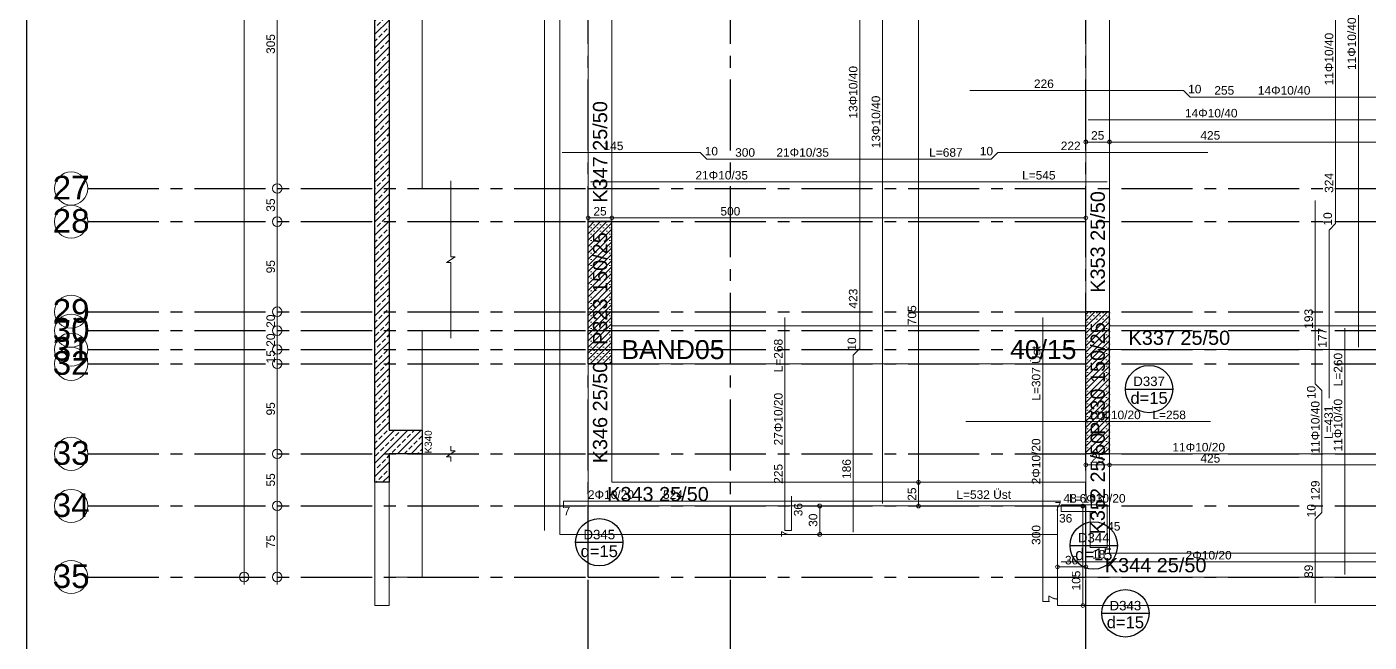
# Model space of a CAD drawing. Header units: millimetres. Extents: x 2232 to 85269, y -3593 to 5869.
# Drawn here: x 60452 to 61868, y 2874 to 3523 of the extents above; entities that cross this region are included whole.
import ezdxf

# ---------------------------------------------------------------- set-up
doc = ezdxf.new("R2010")
doc.units = ezdxf.units.MM
doc.linetypes.add('CENTER2', pattern=[112.5, 75, -12.5, 12.5, -12.5])
doc.linetypes.add('DASHDOT2', pattern=[12.7, 6.35, -3.175, 0, -3.175])
doc.layers.add('aks', color=251, linetype='DASHDOT2', lineweight=35)
for name, color, linetype in [('Donatı Topl. Uzun. Yazısı', 7, 'Continuous'), ('Donatı Uz. Yazısı', 7, 'Continuous'), ('Donatı Yazısı', 7, 'Continuous'), ('Donatı Çizgisi', 7, 'Continuous'), ('Döşeme', 7, 'Continuous'), ('Kiriş', 7, 'Continuous'), ('Panel', 7, 'Continuous'), ('Standart', 7, 'Continuous'), ('Statik Döşeme Kenarı', 7, 'Continuous'), ('Ölçülendirme', 7, 'Continuous')]:
    doc.layers.add(name, color=color, linetype=linetype)
doc.styles.add('arial_1_18', font='arial.ttf', dxfattribs={"height": 0.2})
pattern_1 = [(45, (0, 0), (-7.07107, 7.07107), []), (45, (7.071, 0), (-7.07107, 7.07107), [5, -2.5])]
pattern_2 = [(45, (0, 0), (-3.314563, 3.314563), []), (45, (3.3146, 0), (-3.314563, 3.314563), [0, -4.6875])]

# ---------------------------------------------------------------- blocks, each defined once
blk = doc.blocks.new('IDE612Entity5161')
at = {"layer": 'Standart', "linetype": 'Continuous', "lineweight": -3}
h = blk.add_hatch(dxfattribs=at)
h.set_pattern_fill('ANSI33', color=171, scale=40, style=0)
h.set_pattern_definition(pattern_1)
h.paths.add_polyline_path([(-210, 760), (-210, 155), (-225, 155), (-225, 760)])
h = blk.add_hatch(dxfattribs=at)
h.set_pattern_fill('ANSI33', color=171, scale=40, style=0)
h.set_pattern_definition(pattern_1)
h.paths.add_polyline_path([(-175, 155), (-175, 130), (-225, 130), (-225, 155)])
h = blk.add_hatch(dxfattribs=at)
h.set_pattern_fill('ANSI33', color=171, scale=40, style=0)
h.set_pattern_definition(pattern_1)
h.paths.add_polyline_path([(-210, 130), (-210, 100), (-225, 100), (-225, 130)])
at = {"layer": 'Standart', "color": 159, "linetype": 'Continuous', "lineweight": -3}
for points in [[(-225, 100), (-225, 959.4)], [(-210, 760), (-210, 155)], [(-210, 155), (-175, 155)], [(-175, 155), (-175, 130)], [(-175, 130), (-210, 130)], [(-210, 130), (-210, 100)], [(-210, 100), (-225, 100)]]:
    blk.add_lwpolyline(points, dxfattribs=at)
at = {"layer": 'Standart', "color": 163, "linetype": 'Continuous', "lineweight": 5}
for points in [[(-175, 410), (-175, 760)], [(-145, 410), (-175, 410)], [(-145, 260), (-175, 260)], [(-175, 155), (-175, 260)], [(-145, 130), (-175, 130)], [(-175, 0), (-175, 130)], [(-225, -30), (-225, 100)], [(-210, 0), (-210, 100)], [(-175, 0), (-210, 0)], [(-210, -30), (-210, 0)], [(-225, -30), (-210, -30)]]:
    blk.add_lwpolyline(points, dxfattribs=at)
at = {"layer": 'Standart', "color": 1, "linetype": 'Continuous', "lineweight": 5}
for points in [[(-145, 338), (-145, 418)], [(-149.5, 332), (-140.5, 338)], [(-145, 332), (-149.5, 332)], [(-140.5, 338), (-145, 338)], [(-145, 252), (-145, 332)], [(-149.5, 127), (-140.5, 133)], [(-145, 133), (-145, 138)], [(-140.5, 133), (-145, 133)], [(-145, 127), (-149.5, 127)], [(-145, 122), (-145, 127)]]:
    blk.add_lwpolyline(points, dxfattribs=at)
at = {"layer": 'Standart', "color": 250, "linetype": 'Continuous', "lineweight": 5, "style": 'arial_1_18'}
blk.add_text('K340', height=7.5, rotation=90, dxfattribs=at).set_placement((-165, 130.3))
blk = doc.blocks.new('IDE612Entity5187')
at = {"layer": 'Döşeme', "color": 117, "linetype": 'Continuous', "lineweight": -3}
blk.add_lwpolyline([(566.7, 198.3), (616.7, 198.3)], dxfattribs=at)
blk.add_circle((591.7, 198.3), 25, dxfattribs=at)
at = {"layer": 'Döşeme', "color": 178, "linetype": 'Continuous', "lineweight": -3, "style": 'arial_1_18'}
blk.add_text('D337', height=10, dxfattribs=at).set_placement((575, 201.5))
at = {"layer": 'Döşeme', "color": 164, "linetype": 'Continuous', "lineweight": -3, "style": 'arial_1_18'}
blk.add_text('d=15', height=12.5, dxfattribs=at).set_placement((572, 182.7))
blk = doc.blocks.new('IDE612Entity5188')
at = {"layer": 'Kiriş', "color": 4, "linetype": 'Continuous', "lineweight": 5}
blk.add_lwpolyline([(550, 240), (975, 240)], dxfattribs=at)
blk = doc.blocks.new('IDE612Entity5189')
at = {"layer": 'Kiriş', "color": 4, "linetype": 'Continuous', "lineweight": 5}
blk.add_lwpolyline([(550, 265), (975, 265)], dxfattribs=at)
blk = doc.blocks.new('IDE612Entity5190')
at = {"layer": 'Kiriş', "color": 159, "linetype": 'Continuous', "lineweight": 5, "style": 'arial_1_18'}
blk.add_text('K337 25/50', height=15, dxfattribs=at).set_placement((570, 245))
blk = doc.blocks.new('IDE612Entity5262')
at = {"layer": 'aks', "color": 251, "linetype": 'CENTER2', "lineweight": -3}
blk.add_lwpolyline([(525, -528), (525, 0)], dxfattribs=at)
blk = doc.blocks.new('IDE612Entity5264')
at = {"layer": 'aks', "color": 251, "linetype": 'CENTER2', "lineweight": -3}
blk.add_lwpolyline([(525, 0), (525, 2330)], dxfattribs=at)
blk = doc.blocks.new('IDE612Entity5325')
at = {"layer": 'aks', "color": 251, "linetype": 'CENTER2', "lineweight": -3}
blk.add_lwpolyline([(0, -528), (0, 0)], dxfattribs=at)
blk = doc.blocks.new('IDE612Entity5327')
at = {"layer": 'aks', "color": 251, "linetype": 'CENTER2', "lineweight": -3}
blk.add_lwpolyline([(0, 0), (0, 2330)], dxfattribs=at)
blk = doc.blocks.new('IDE612Entity5332')
at = {"layer": 'aks', "color": 251, "linetype": 'CENTER2', "lineweight": -3}
blk.add_lwpolyline([(150, -528), (150, 0)], dxfattribs=at)
blk = doc.blocks.new('IDE612Entity5334')
at = {"layer": 'aks', "color": 251, "linetype": 'CENTER2', "lineweight": -3}
blk.add_lwpolyline([(150, 0), (150, 2330)], dxfattribs=at)
blk = doc.blocks.new('IDE612Entity5353')
at = {"layer": 'aks', "color": 251, "linetype": 'CENTER2', "lineweight": -3}
blk.add_lwpolyline([(-528, 410), (0, 410)], dxfattribs=at)
blk = doc.blocks.new('IDE612Entity5355')
at = {"layer": 'aks', "color": 251, "linetype": 'CENTER2', "lineweight": -3}
blk.add_lwpolyline([(0, 410), (3260, 410)], dxfattribs=at)
blk = doc.blocks.new('IDE612Entity5356')
at = {"layer": 'aks', "color": 30, "linetype": 'Continuous', "lineweight": 5}
blk.add_circle((-545.5, 410), 17.5, dxfattribs=at)
blk = doc.blocks.new('IDE612Entity5357')
at = {"layer": 'aks', "color": 1, "linetype": 'Continuous', "lineweight": 5, "style": 'arial_1_18'}
blk.add_text('27', height=25, dxfattribs=at).set_placement((-564.9, 398.4))
blk = doc.blocks.new('IDE612Entity5360')
at = {"layer": 'aks', "color": 251, "linetype": 'CENTER2', "lineweight": -3}
blk.add_lwpolyline([(-528, 260), (0, 260)], dxfattribs=at)
blk = doc.blocks.new('IDE612Entity5362')
at = {"layer": 'aks', "color": 251, "linetype": 'CENTER2', "lineweight": -3}
blk.add_lwpolyline([(0, 260), (3260, 260)], dxfattribs=at)
blk = doc.blocks.new('IDE612Entity5363')
at = {"layer": 'aks', "color": 30, "linetype": 'Continuous', "lineweight": 5}
blk.add_circle((-545.5, 260), 17.5, dxfattribs=at)
blk = doc.blocks.new('IDE612Entity5364')
at = {"layer": 'aks', "color": 1, "linetype": 'Continuous', "lineweight": 5, "style": 'arial_1_18'}
blk.add_text('30', height=25, dxfattribs=at).set_placement((-564.9, 248.4))
blk = doc.blocks.new('IDE612Entity5367')
at = {"layer": 'aks', "color": 251, "linetype": 'CENTER2', "lineweight": -3}
blk.add_lwpolyline([(-528, 280), (0, 280)], dxfattribs=at)
blk = doc.blocks.new('IDE612Entity5369')
at = {"layer": 'aks', "color": 251, "linetype": 'CENTER2', "lineweight": -3}
blk.add_lwpolyline([(0, 280), (3260, 280)], dxfattribs=at)
blk = doc.blocks.new('IDE612Entity5370')
at = {"layer": 'aks', "color": 30, "linetype": 'Continuous', "lineweight": 5}
blk.add_circle((-545.5, 280), 17.5, dxfattribs=at)
blk = doc.blocks.new('IDE612Entity5371')
at = {"layer": 'aks', "color": 1, "linetype": 'Continuous', "lineweight": 5, "style": 'arial_1_18'}
blk.add_text('29', height=25, dxfattribs=at).set_placement((-564.9, 268.4))
blk = doc.blocks.new('IDE612Entity5374')
at = {"layer": 'aks', "color": 251, "linetype": 'CENTER2', "lineweight": -3}
blk.add_lwpolyline([(-528, 240), (0, 240)], dxfattribs=at)
blk = doc.blocks.new('IDE612Entity5376')
at = {"layer": 'aks', "color": 251, "linetype": 'CENTER2', "lineweight": -3}
blk.add_lwpolyline([(0, 240), (3260, 240)], dxfattribs=at)
blk = doc.blocks.new('IDE612Entity5377')
at = {"layer": 'aks', "color": 30, "linetype": 'Continuous', "lineweight": 5}
blk.add_circle((-545.5, 240), 17.5, dxfattribs=at)
blk = doc.blocks.new('IDE612Entity5378')
at = {"layer": 'aks', "color": 1, "linetype": 'Continuous', "lineweight": 5, "style": 'arial_1_18'}
blk.add_text('31', height=25, dxfattribs=at).set_placement((-564.9, 228.4))
blk = doc.blocks.new('IDE612Entity5381')
at = {"layer": 'aks', "color": 251, "linetype": 'CENTER2', "lineweight": -3}
blk.add_lwpolyline([(-528, 375), (0, 375)], dxfattribs=at)
blk = doc.blocks.new('IDE612Entity5383')
at = {"layer": 'aks', "color": 251, "linetype": 'CENTER2', "lineweight": -3}
blk.add_lwpolyline([(0, 375), (3260, 375)], dxfattribs=at)
blk = doc.blocks.new('IDE612Entity5384')
at = {"layer": 'aks', "color": 30, "linetype": 'Continuous', "lineweight": 5}
blk.add_circle((-545.5, 375), 17.5, dxfattribs=at)
blk = doc.blocks.new('IDE612Entity5385')
at = {"layer": 'aks', "color": 1, "linetype": 'Continuous', "lineweight": 5, "style": 'arial_1_18'}
blk.add_text('28', height=25, dxfattribs=at).set_placement((-564.9, 363.4))
blk = doc.blocks.new('IDE612Entity5388')
at = {"layer": 'aks', "color": 251, "linetype": 'CENTER2', "lineweight": -3}
blk.add_lwpolyline([(-528, 225), (0, 225)], dxfattribs=at)
blk = doc.blocks.new('IDE612Entity5390')
at = {"layer": 'aks', "color": 251, "linetype": 'CENTER2', "lineweight": -3}
blk.add_lwpolyline([(0, 225), (3260, 225)], dxfattribs=at)
blk = doc.blocks.new('IDE612Entity5391')
at = {"layer": 'aks', "color": 30, "linetype": 'Continuous', "lineweight": 5}
blk.add_circle((-545.5, 225), 17.5, dxfattribs=at)
blk = doc.blocks.new('IDE612Entity5392')
at = {"layer": 'aks', "color": 1, "linetype": 'Continuous', "lineweight": 5, "style": 'arial_1_18'}
blk.add_text('32', height=25, dxfattribs=at).set_placement((-564.9, 213.4))
blk = doc.blocks.new('IDE612Entity5395')
at = {"layer": 'aks', "color": 251, "linetype": 'CENTER2', "lineweight": -3}
blk.add_lwpolyline([(-528, 130), (0, 130)], dxfattribs=at)
blk = doc.blocks.new('IDE612Entity5397')
at = {"layer": 'aks', "color": 251, "linetype": 'CENTER2', "lineweight": -3}
blk.add_lwpolyline([(0, 130), (3260, 130)], dxfattribs=at)
blk = doc.blocks.new('IDE612Entity5398')
at = {"layer": 'aks', "color": 30, "linetype": 'Continuous', "lineweight": 5}
blk.add_circle((-545.5, 130), 17.5, dxfattribs=at)
blk = doc.blocks.new('IDE612Entity5399')
at = {"layer": 'aks', "color": 1, "linetype": 'Continuous', "lineweight": 5, "style": 'arial_1_18'}
blk.add_text('33', height=25, dxfattribs=at).set_placement((-564.9, 118.4))
blk = doc.blocks.new('IDE612Entity5402')
at = {"layer": 'aks', "color": 251, "linetype": 'CENTER2', "lineweight": -3}
blk.add_lwpolyline([(-528, 75), (0, 75)], dxfattribs=at)
blk = doc.blocks.new('IDE612Entity5404')
at = {"layer": 'aks', "color": 251, "linetype": 'CENTER2', "lineweight": -3}
blk.add_lwpolyline([(0, 75), (3260, 75)], dxfattribs=at)
blk = doc.blocks.new('IDE612Entity5405')
at = {"layer": 'aks', "color": 30, "linetype": 'Continuous', "lineweight": 5}
blk.add_circle((-545.5, 75), 17.5, dxfattribs=at)
blk = doc.blocks.new('IDE612Entity5406')
at = {"layer": 'aks', "color": 1, "linetype": 'Continuous', "lineweight": 5, "style": 'arial_1_18'}
blk.add_text('34', height=25, dxfattribs=at).set_placement((-564.9, 63.4))
blk = doc.blocks.new('IDE612Entity5409')
at = {"layer": 'aks', "color": 251, "linetype": 'CENTER2', "lineweight": -3}
blk.add_lwpolyline([(-528, 0), (0, 0)], dxfattribs=at)
blk = doc.blocks.new('IDE612Entity5411')
at = {"layer": 'aks', "color": 251, "linetype": 'CENTER2', "lineweight": -3}
blk.add_lwpolyline([(0, 0), (3260, 0)], dxfattribs=at)
blk = doc.blocks.new('IDE612Entity5412')
at = {"layer": 'aks', "color": 30, "linetype": 'Continuous', "lineweight": 5}
blk.add_circle((-545.5, 0), 17.5, dxfattribs=at)
blk = doc.blocks.new('IDE612Entity5413')
at = {"layer": 'aks', "color": 1, "linetype": 'Continuous', "lineweight": 5, "style": 'arial_1_18'}
blk.add_text('35', height=25, dxfattribs=at).set_placement((-564.9, -11.6))
blk = doc.blocks.new('IDE612Entity5521')
at = {"layer": 'Panel', "linetype": 'Continuous', "lineweight": 5}
h = blk.add_hatch(dxfattribs=at)
h.set_pattern_fill('SACNCR', color=163, scale=50, style=0)
h.set_pattern_definition(pattern_2)
h.paths.add_polyline_path([(0, 225), (0, 375), (25, 375), (25, 225)])
blk = doc.blocks.new('IDE612Entity5522')
at = {"layer": 'Panel', "color": 164, "linetype": 'Continuous', "lineweight": -3}
blk.add_lwpolyline([(25, 225), (0, 225)], dxfattribs=at)
blk = doc.blocks.new('IDE612Entity5523')
at = {"layer": 'Panel', "color": 164, "linetype": 'Continuous', "lineweight": -3}
blk.add_lwpolyline([(25, 225), (25, 375)], dxfattribs=at)
blk = doc.blocks.new('IDE612Entity5524')
at = {"layer": 'Panel', "color": 164, "linetype": 'Continuous', "lineweight": -3}
blk.add_lwpolyline([(25, 375), (0, 375)], dxfattribs=at)
blk = doc.blocks.new('IDE612Entity5525')
at = {"layer": 'Panel', "color": 164, "linetype": 'Continuous', "lineweight": -3}
blk.add_lwpolyline([(0, 225), (0, 375)], dxfattribs=at)
blk = doc.blocks.new('IDE612Entity5526')
at = {"layer": 'Panel', "color": 159, "linetype": 'Continuous', "lineweight": -3, "style": 'arial_1_18'}
blk.add_text('P323 150/25', height=15, rotation=90, dxfattribs=at).set_placement((20, 245))
blk = doc.blocks.new('IDE612Entity5527')
at = {"layer": 'Panel', "linetype": 'Continuous', "lineweight": 5}
h = blk.add_hatch(dxfattribs=at)
h.set_pattern_fill('SACNCR', color=163, scale=50, style=0)
h.set_pattern_definition(pattern_2)
h.paths.add_polyline_path([(525, 130), (525, 280), (550, 280), (550, 130)])
blk = doc.blocks.new('IDE612Entity5528')
at = {"layer": 'Panel', "color": 164, "linetype": 'Continuous', "lineweight": -3}
blk.add_lwpolyline([(550, 130), (525, 130)], dxfattribs=at)
blk = doc.blocks.new('IDE612Entity5529')
at = {"layer": 'Panel', "color": 164, "linetype": 'Continuous', "lineweight": -3}
blk.add_lwpolyline([(550, 130), (550, 280)], dxfattribs=at)
blk = doc.blocks.new('IDE612Entity5530')
at = {"layer": 'Panel', "color": 164, "linetype": 'Continuous', "lineweight": -3}
blk.add_lwpolyline([(550, 280), (525, 280)], dxfattribs=at)
blk = doc.blocks.new('IDE612Entity5531')
at = {"layer": 'Panel', "color": 164, "linetype": 'Continuous', "lineweight": -3}
blk.add_lwpolyline([(525, 130), (525, 280)], dxfattribs=at)
blk = doc.blocks.new('IDE612Entity5532')
at = {"layer": 'Panel', "color": 159, "linetype": 'Continuous', "lineweight": -3, "style": 'arial_1_18'}
blk.add_text('P330 150/25', height=15, rotation=90, dxfattribs=at).set_placement((545, 150))
blk = doc.blocks.new('IDE612Entity5640')
at = {"layer": 'Kiriş', "color": 4, "linetype": 'Continuous', "lineweight": 5}
blk.add_lwpolyline([(25, 375), (25, 805)], dxfattribs=at)
blk = doc.blocks.new('IDE612Entity5641')
at = {"layer": 'Kiriş', "color": 4, "linetype": 'Continuous', "lineweight": 5}
blk.add_lwpolyline([(0, 375), (0, 805)], dxfattribs=at)
blk = doc.blocks.new('IDE612Entity5642')
at = {"layer": 'Kiriş', "color": 159, "linetype": 'Continuous', "lineweight": 5, "style": 'arial_1_18'}
blk.add_text('K347 25/50', height=15, rotation=90, dxfattribs=at).set_placement((20, 395))
blk = doc.blocks.new('IDE612Entity5643')
at = {"layer": 'Kiriş', "color": 4, "linetype": 'Continuous', "lineweight": 5}
blk.add_lwpolyline([(25, 100), (25, 225)], dxfattribs=at)
blk = doc.blocks.new('IDE612Entity5644')
at = {"layer": 'Kiriş', "color": 4, "linetype": 'Continuous', "lineweight": 5}
blk.add_lwpolyline([(0, 75), (0, 225)], dxfattribs=at)
blk = doc.blocks.new('IDE612Entity5645')
at = {"layer": 'Kiriş', "color": 159, "linetype": 'Continuous', "lineweight": 5, "style": 'arial_1_18'}
blk.add_text('K346 25/50', height=15, rotation=90, dxfattribs=at).set_placement((20, 120))
blk = doc.blocks.new('IDE612Entity5646')
at = {"layer": 'Kiriş', "color": 4, "linetype": 'Continuous', "lineweight": 5}
blk.add_lwpolyline([(550, 25), (550, 130)], dxfattribs=at)
blk = doc.blocks.new('IDE612Entity5647')
at = {"layer": 'Kiriş', "color": 4, "linetype": 'Continuous', "lineweight": 5}
blk.add_lwpolyline([(525, 0), (525, 75)], dxfattribs=at)
blk = doc.blocks.new('IDE612Entity5648')
at = {"layer": 'Kiriş', "color": 4, "linetype": 'Continuous', "lineweight": 5}
blk.add_lwpolyline([(525, 100), (525, 130)], dxfattribs=at)
blk = doc.blocks.new('IDE612Entity5649')
at = {"layer": 'Kiriş', "color": 159, "linetype": 'Continuous', "lineweight": 5, "style": 'arial_1_18'}
blk.add_text('K352 25/50', height=15, rotation=90, dxfattribs=at).set_placement((545, 45))
blk = doc.blocks.new('IDE612Entity5703')
at = {"layer": 'Kiriş', "color": 4, "linetype": 'Continuous', "lineweight": 5}
blk.add_lwpolyline([(525, 0), (1000, 0)], dxfattribs=at)
blk = doc.blocks.new('IDE612Entity5704')
at = {"layer": 'Kiriş', "color": 4, "linetype": 'Continuous', "lineweight": 5}
blk.add_lwpolyline([(550, 25), (975, 25)], dxfattribs=at)
blk = doc.blocks.new('IDE612Entity5705')
at = {"layer": 'Kiriş', "color": 159, "linetype": 'Continuous', "lineweight": 5, "style": 'arial_1_18'}
blk.add_text('K344 25/50', height=15, dxfattribs=at).set_placement((545, 5))
blk = doc.blocks.new('IDE612Entity5709')
at = {"layer": 'Kiriş', "color": 4, "linetype": 'Continuous', "lineweight": 5}
blk.add_lwpolyline([(0, 75), (495, 75)], dxfattribs=at)
blk = doc.blocks.new('IDE612Entity5710')
at = {"layer": 'Kiriş', "color": 4, "linetype": 'Continuous', "lineweight": 5}
blk.add_lwpolyline([(495, 75), (525, 75)], dxfattribs=at)
blk = doc.blocks.new('IDE612Entity5711')
at = {"layer": 'Kiriş', "color": 4, "linetype": 'Continuous', "lineweight": 5}
blk.add_lwpolyline([(25, 100), (525, 100)], dxfattribs=at)
blk = doc.blocks.new('IDE612Entity5712')
at = {"layer": 'Kiriş', "color": 159, "linetype": 'Continuous', "lineweight": 5, "style": 'arial_1_18'}
blk.add_text('K343 25/50', height=15, dxfattribs=at).set_placement((20, 80))
blk = doc.blocks.new('IDE612Entity5739')
at = {"layer": 'Kiriş', "color": 4, "linetype": 'Continuous', "lineweight": 5}
blk.add_lwpolyline([(550, 280), (550, 805)], dxfattribs=at)
blk = doc.blocks.new('IDE612Entity5740')
at = {"layer": 'Kiriş', "color": 4, "linetype": 'Continuous', "lineweight": 5}
blk.add_lwpolyline([(525, 280), (525, 805)], dxfattribs=at)
blk = doc.blocks.new('IDE612Entity5741')
at = {"layer": 'Kiriş', "color": 159, "linetype": 'Continuous', "lineweight": 5, "style": 'arial_1_18'}
blk.add_text('K353 25/50', height=15, rotation=90, dxfattribs=at).set_placement((545, 300))
blk = doc.blocks.new('IDE612Entity6118')
at = {"layer": 'Statik Döşeme Kenarı', "color": 1, "linetype": 'Continuous', "lineweight": 5}
blk.add_lwpolyline([(-30, 75), (-30, 2285)], dxfattribs=at)
blk = doc.blocks.new('IDE612Entity6119')
at = {"layer": 'Statik Döşeme Kenarı', "color": 1, "linetype": 'Continuous', "lineweight": 5}
blk.add_lwpolyline([(-30, 45), (-30, 75)], dxfattribs=at)
blk = doc.blocks.new('IDE612Entity6120')
at = {"layer": 'Statik Döşeme Kenarı', "color": 1, "linetype": 'Continuous', "lineweight": 5}
blk.add_lwpolyline([(-30, 45), (495, 45)], dxfattribs=at)
blk = doc.blocks.new('IDE612Entity6121')
at = {"layer": 'Statik Döşeme Kenarı', "color": 1, "linetype": 'Continuous', "lineweight": 5}
blk.add_lwpolyline([(495, 0), (495, 45)], dxfattribs=at)
blk = doc.blocks.new('IDE612Entity6122')
at = {"layer": 'Statik Döşeme Kenarı', "color": 1, "linetype": 'Continuous', "lineweight": 5}
blk.add_lwpolyline([(495, -30), (495, 0)], dxfattribs=at)
blk = doc.blocks.new('IDE612Entity6123')
at = {"layer": 'Statik Döşeme Kenarı', "color": 1, "linetype": 'Continuous', "lineweight": 5}
blk.add_lwpolyline([(495, -30), (1460, -30)], dxfattribs=at)
blk = doc.blocks.new('IDE612Entity6130')
at = {"layer": 'Statik Döşeme Kenarı', "color": 1, "linetype": 'Continuous', "lineweight": 5}
blk.add_lwpolyline([(525, -30), (525, 0)], dxfattribs=at)
blk = doc.blocks.new('IDE612Entity6131')
at = {"layer": 'Statik Döşeme Kenarı', "color": 1, "linetype": 'Continuous', "lineweight": 5}
blk.add_lwpolyline([(495, 45), (495, 75)], dxfattribs=at)
blk = doc.blocks.new('IDE612Entity6132')
at = {"layer": 'Statik Döşeme Kenarı', "color": 1, "linetype": 'Continuous', "lineweight": 5}
blk.add_lwpolyline([(-30, 75), (0, 75)], dxfattribs=at)
blk = doc.blocks.new('IDE612Entity6144')
at = {"layer": 'Döşeme', "color": 117, "linetype": 'Continuous', "lineweight": -3}
blk.add_lwpolyline([(-13.3, 36.7), (36.7, 36.7)], dxfattribs=at)
blk.add_circle((11.7, 36.7), 25, dxfattribs=at)
at = {"layer": 'Döşeme', "color": 178, "linetype": 'Continuous', "lineweight": -3, "style": 'arial_1_18'}
blk.add_text('D345', height=10, dxfattribs=at).set_placement((-5, 39.8))
at = {"layer": 'Döşeme', "color": 164, "linetype": 'Continuous', "lineweight": -3, "style": 'arial_1_18'}
blk.add_text('d=15', height=12.5, dxfattribs=at).set_placement((-8, 21))
blk = doc.blocks.new('IDE612Entity6145')
at = {"layer": 'Döşeme', "color": 117, "linetype": 'Continuous', "lineweight": -3}
blk.add_lwpolyline([(508.3, 33.3), (558.3, 33.3)], dxfattribs=at)
blk.add_circle((533.3, 33.3), 25, dxfattribs=at)
at = {"layer": 'Döşeme', "color": 178, "linetype": 'Continuous', "lineweight": -3, "style": 'arial_1_18'}
blk.add_text('D344', height=10, dxfattribs=at).set_placement((516.6, 36.5))
at = {"layer": 'Döşeme', "color": 164, "linetype": 'Continuous', "lineweight": -3, "style": 'arial_1_18'}
blk.add_text('d=15', height=12.5, dxfattribs=at).set_placement((513.7, 17.7))
blk = doc.blocks.new('IDE612Entity6146')
at = {"layer": 'Döşeme', "color": 117, "linetype": 'Continuous', "lineweight": -3}
blk.add_lwpolyline([(541.7, -38.3), (591.7, -38.3)], dxfattribs=at)
blk.add_circle((566.7, -38.3), 25, dxfattribs=at)
at = {"layer": 'Döşeme', "color": 178, "linetype": 'Continuous', "lineweight": -3, "style": 'arial_1_18'}
blk.add_text('D343', height=10, dxfattribs=at).set_placement((550, -35.2))
at = {"layer": 'Döşeme', "color": 164, "linetype": 'Continuous', "lineweight": -3, "style": 'arial_1_18'}
blk.add_text('d=15', height=12.5, dxfattribs=at).set_placement((547, -54))
blk = doc.blocks.new('IDE612Entity6149')
at = {"layer": 'Kiriş', "color": 231, "linetype": 'Continuous', "lineweight": 5}
blk.add_lwpolyline([(25, 265), (525, 265)], dxfattribs=at)
blk = doc.blocks.new('IDE612Entity6150')
at = {"layer": 'Kiriş', "color": 231, "linetype": 'Continuous', "lineweight": 5}
blk.add_lwpolyline([(0, 225), (25, 225)], dxfattribs=at)
blk = doc.blocks.new('IDE612Entity6151')
at = {"layer": 'Kiriş', "color": 231, "linetype": 'Continuous', "lineweight": 5}
blk.add_lwpolyline([(25, 225), (525, 225)], dxfattribs=at)
blk = doc.blocks.new('IDE612Entity6152')
at = {"layer": 'Kiriş', "color": 231, "linetype": 'Continuous', "lineweight": 5}
blk.add_lwpolyline([(0, 225), (0, 265)], dxfattribs=at)
blk = doc.blocks.new('IDE612Entity6153')
at = {"layer": 'Kiriş', "color": 231, "linetype": 'Continuous', "lineweight": 5}
blk.add_lwpolyline([(550, 225), (550, 240)], dxfattribs=at)
blk = doc.blocks.new('IDE612Entity6154')
at = {"layer": 'Kiriş', "color": 231, "linetype": 'Continuous', "lineweight": 5}
blk.add_lwpolyline([(550, 240), (550, 265)], dxfattribs=at)
blk = doc.blocks.new('IDE612Entity6155')
at = {"layer": 'Kiriş', "color": 166, "linetype": 'Continuous', "lineweight": 5, "style": 'arial_1_18'}
blk.add_text('BAND05', height=20, dxfattribs=at).set_placement((35, 230))
blk = doc.blocks.new('IDE612Entity6156')
at = {"layer": 'Kiriş', "color": 166, "linetype": 'Continuous', "lineweight": 5, "style": 'arial_1_18'}
blk.add_text('40/15', height=20, dxfattribs=at).set_placement((445.1, 230))
blk = doc.blocks.new('IDE612Entity6481')
at = {"layer": 'Ölçülendirme', "color": 1, "linetype": 'Continuous', "lineweight": 5}
for points in [[(-363, -8), (-363, 2338)], [(-328, -8), (-328, 2338)]]:
    blk.add_lwpolyline(points, dxfattribs=at)
for centre in [(-328, 410), (-328, 375), (-328, 280), (-328, 260), (-328, 240), (-328, 225), (-328, 130), (-328, 75), (-363, 0), (-328, 0)]:
    blk.add_circle(centre, 5, dxfattribs=at)
at = {"layer": 'Ölçülendirme', "color": 1, "linetype": 'Continuous', "lineweight": 5, "style": 'arial_1_18'}
for s, p in [('305', (-330.5, 552)), ('35', (-330.5, 385.5)), ('95', (-330.5, 320.5)), ('20', (-330.5, 263)), ('20', (-330.5, 243)), ('15', (-330.5, 225.5)), ('95', (-330.5, 170.5)), ('55', (-330.5, 95.5)), ('75', (-330.5, 30.5))]:
    blk.add_text(s, height=9, rotation=90, dxfattribs=at).set_placement(p)
blk = doc.blocks.new('IDE612Entity6497')
at = {"layer": 'Donatı Çizgisi', "color": 5, "linetype": 'Continuous', "lineweight": 5}
for points in [[(-46, 49), (-46, 1249)], [(310.5, 77.5), (310.5, 827.5)], [(812.5, 242.5), (812.5, 827.5)], [(788.5, 373), (788.5, 697)], [(286.5, 241), (286.5, 664)], [(402.5, 513.5), (628, 513.5)], [(628, 513.5), (635, 506.5)], [(635, 506.5), (890, 506.5)], [(527.5, 482.5), (997.5, 482.5)], [(-27.5, 448), (118, 448)], [(118, 448), (125, 441)], [(125, 441), (425, 441)], [(425, 441), (432, 448)], [(432, 448), (653.8, 448)], [(2.5, 417), (547.5, 417)], [(767, 204), (767, 397.5)], [(781.5, 366), (788.5, 373)], [(781.5, 188.8), (781.5, 366)], [(207.5, 49), (207.5, 273.7)], [(479.5, -26), (479.5, 273.7)], [(798, 2.5), (798, 262.5)], [(279.5, 234), (286.5, 241)], [(279.5, 47.5), (279.5, 234)], [(774, 197), (767, 204)], [(774, 68), (774, 197)], [(398.5, 164.1), (656.3, 164.1)], [(527.5, 130), (997.5, 130)], [(214.5, 85.4), (214.5, 49)], [(-26, 73), (-26, 80)], [(-26, 80), (498.5, 80)], [(499, 69), (499, 76)], [(499, 76), (547.5, 76)], [(547.5, 76), (547.5, 31)], [(535.4, 69), (499, 69)], [(529.5, 31), (529.5, 69.2)], [(767, 61), (774, 68)], [(767, -27.5), (767, 61)], [(214.5, 49), (207.5, 49)], [(547.5, 31), (529.5, 31)], [(499, 16), (1486, 16)], [(486.5, -26), (479.5, -26)]]:
    blk.add_lwpolyline(points, dxfattribs=at)
at = {"layer": 'Donatı Topl. Uzun. Yazısı', "color": 1, "linetype": 'Continuous', "lineweight": 5, "style": 'arial_1_18'}
for s, p in [('L=687', (359.7, 443.5)), ('L=545', (457.7, 419.5)), ('L=258', (595.2, 166.6)), ('L=532 Üst', (388.4, 82.5)), ('L=193', (507.3, 78.5))]:
    blk.add_text(s, height=9, dxfattribs=at).set_placement(p)
for s, p in [('L=268', (205, 216)), ('L=307 Üst', (477, 186.1)), ('L=260', (795.5, 201.2)), ('L=431', (785.5, 145.6))]:
    blk.add_text(s, height=9, rotation=90, dxfattribs=at).set_placement(p)
at = {"layer": 'Donatı Uz. Yazısı', "color": 5, "linetype": 'Continuous', "lineweight": 5, "style": 'arial_1_18'}
for s, p in [('226', (470.2, 516)), ('10', (632.9, 510.4)), ('255', (660.5, 509)), ('145', (16.2, 450.5)), ('10', (122.9, 444.9)), ('10', (413.1, 444.9)), ('222', (498.5, 450.5)), ('300', (155, 443.5)), ('524', (78.9, 82.5)), ('48', (501.4, 78.5)), ('7', (-26, 65)), ('7', (492, 70)), ('36', (496.7, 57.5)), ('45', (547.5, 49)), ('18', (531.5, 19.5))]:
    blk.add_text(s, height=9, dxfattribs=at).set_placement(p)
for s, p in [('324', (786, 405.4)), ('10', (784.6, 370.9)), ('423', (284, 283.3)), ('193', (764.5, 262)), ('177', (779, 241.9)), ('10', (282.6, 238.9)), ('10', (767.3, 187.9)), ('225', (205, 98.4)), ('186', (277, 103.5)), ('129', (771.5, 80.9)), ('36', (226, 64.1)), ('10', (767.3, 63)), ('7', (212.4, 42)), ('300', (477, 33.9)), ('89', (764.5, -1)), ('7', (494.5, -26))]:
    blk.add_text(s, height=9, rotation=90, dxfattribs=at).set_placement(p)
at = {"layer": 'Donatı Yazısı', "color": 5, "linetype": 'Continuous', "lineweight": 5, "style": 'arial_1_18'}
for s, p in [('11Φ10/40', (810, 535)), ('11Φ10/40', (786, 518.8)), ('13Φ10/40', (284, 483.8)), ('13Φ10/40', (308, 452.5)), ('27Φ10/20', (205, 138.9)), ('11Φ10/40', (771.5, 130.3)), ('11Φ10/40', (795.5, 132.5)), ('2Φ10/20', (477, 97.8))]:
    blk.add_text(s, height=9, rotation=90, dxfattribs=at).set_placement(p)
for s, p in [('14Φ10/40', (706.4, 509)), ('14Φ10/40', (629.5, 485)), ('21Φ10/35', (198.5, 443.5)), ('21Φ10/35', (113.1, 419.5)), ('11Φ10/20', (527.4, 166.6)), ('11Φ10/20', (616.3, 132.5)), ('2Φ10/20', (-0.3, 82.5)), ('6Φ10/20', (518.4, 78.5)), ('2Φ10/20', (630.3, 18.5))]:
    blk.add_text(s, height=9, dxfattribs=at).set_placement(p)
blk = doc.blocks.new('IDE612Entity6498')
at = {"layer": 'Ölçülendirme', "color": 1, "linetype": 'Continuous', "lineweight": 5}
for points in [[(348.5, 75), (348.5, 805)], [(525, 459), (975, 459)], [(0, 379), (525, 379)], [(525, 118.3), (975, 118.3)], [(244.2, 45), (244.2, 75)], [(521.7, -30), (521.7, 75)], [(495, 10.8), (525, 10.8)]]:
    blk.add_lwpolyline(points, dxfattribs=at)
for centre in [(525, 459), (550, 459), (0, 379), (25, 379), (525, 379), (525, 118.3), (550, 118.3), (348.5, 100), (244.2, 75), (348.5, 75), (521.7, 75), (244.2, 45), (495, 10.8), (525, 10.8), (521.7, -30)]:
    blk.add_circle(centre, 2, dxfattribs=at)
at = {"layer": 'Ölçülendirme', "color": 1, "linetype": 'Continuous', "lineweight": 5, "style": 'arial_1_18'}
for s, p in [('25', (530.5, 461.5)), ('425', (645.8, 461.5)), ('25', (5.5, 381.5)), ('500', (139.5, 381.5)), ('25', (530.5, 120.8)), ('425', (645.8, 120.8)), ('30', (503, 13.3))]:
    blk.add_text(s, height=9, dxfattribs=at).set_placement(p)
for s, p in [('705', (346, 265.8)), ('25', (346, 80.5)), ('30', (241.7, 53)), ('105', (519.2, -14.2))]:
    blk.add_text(s, height=9, rotation=90, dxfattribs=at).set_placement(p)

msp = doc.modelspace()

# ---------------------------------------------------------------- linework, layer by layer
msp.add_line((60452.4, 1368.7), (60452.4, 5868.7))

# ---------------------------------------------------------------- block references
at = {"layer": 'aks'}
for name in ['IDE612Entity5327', 'IDE612Entity5334', 'IDE612Entity5264', 'IDE612Entity5356', 'IDE612Entity5357', 'IDE612Entity5353', 'IDE612Entity5355', 'IDE612Entity5385', 'IDE612Entity5384', 'IDE612Entity5381', 'IDE612Entity5383', 'IDE612Entity5371', 'IDE612Entity5370', 'IDE612Entity5364', 'IDE612Entity5363', 'IDE612Entity5367', 'IDE612Entity5369', 'IDE612Entity5377', 'IDE612Entity5360', 'IDE612Entity5362', 'IDE612Entity5378', 'IDE612Entity5392', 'IDE612Entity5391', 'IDE612Entity5374', 'IDE612Entity5376', 'IDE612Entity5388', 'IDE612Entity5390', 'IDE612Entity5398', 'IDE612Entity5399', 'IDE612Entity5395', 'IDE612Entity5397', 'IDE612Entity5406', 'IDE612Entity5405', 'IDE612Entity5402', 'IDE612Entity5404', 'IDE612Entity5412', 'IDE612Entity5413', 'IDE612Entity5409', 'IDE612Entity5325', 'IDE612Entity5411', 'IDE612Entity5332', 'IDE612Entity5262']:
    msp.add_blockref(name, (61044.6, 2942.9), dxfattribs=at)
at = {"layer": 'Döşeme'}
for name in ['IDE612Entity5187', 'IDE612Entity6144', 'IDE612Entity6145', 'IDE612Entity6146']:
    msp.add_blockref(name, (61044.6, 2942.9), dxfattribs=at)
at = {"layer": 'Kiriş'}
for name in ['IDE612Entity5641', 'IDE612Entity5640', 'IDE612Entity5740', 'IDE612Entity5739', 'IDE612Entity5642', 'IDE612Entity5741', 'IDE612Entity6152', 'IDE612Entity6149', 'IDE612Entity5189', 'IDE612Entity6154', 'IDE612Entity5190', 'IDE612Entity6155', 'IDE612Entity6156', 'IDE612Entity5188', 'IDE612Entity6153', 'IDE612Entity5644', 'IDE612Entity6150', 'IDE612Entity5645', 'IDE612Entity5643', 'IDE612Entity6151', 'IDE612Entity5649', 'IDE612Entity5648', 'IDE612Entity5646', 'IDE612Entity5712', 'IDE612Entity5711', 'IDE612Entity5709', 'IDE612Entity5710', 'IDE612Entity5647', 'IDE612Entity5705', 'IDE612Entity5704', 'IDE612Entity5703']:
    msp.add_blockref(name, (61044.6, 2942.9), dxfattribs=at)
at = {"layer": 'Panel'}
for name in ['IDE612Entity5521', 'IDE612Entity5524', 'IDE612Entity5525', 'IDE612Entity5523', 'IDE612Entity5526', 'IDE612Entity5527', 'IDE612Entity5530', 'IDE612Entity5531', 'IDE612Entity5529', 'IDE612Entity5532', 'IDE612Entity5522', 'IDE612Entity5528']:
    msp.add_blockref(name, (61044.6, 2942.9), dxfattribs=at)
at = {"layer": 'Standart'}
for name in ['IDE612Entity6497', 'IDE612Entity5161', 'IDE612Entity6498', 'IDE612Entity6481']:
    msp.add_blockref(name, (61044.6, 2942.9), dxfattribs=at)
at = {"layer": 'Statik Döşeme Kenarı'}
for name in ['IDE612Entity6118', 'IDE612Entity6119', 'IDE612Entity6132', 'IDE612Entity6131', 'IDE612Entity6120', 'IDE612Entity6121', 'IDE612Entity6122', 'IDE612Entity6130', 'IDE612Entity6123']:
    msp.add_blockref(name, (61044.6, 2942.9), dxfattribs=at)

doc.saveas('drawing.dxf')
